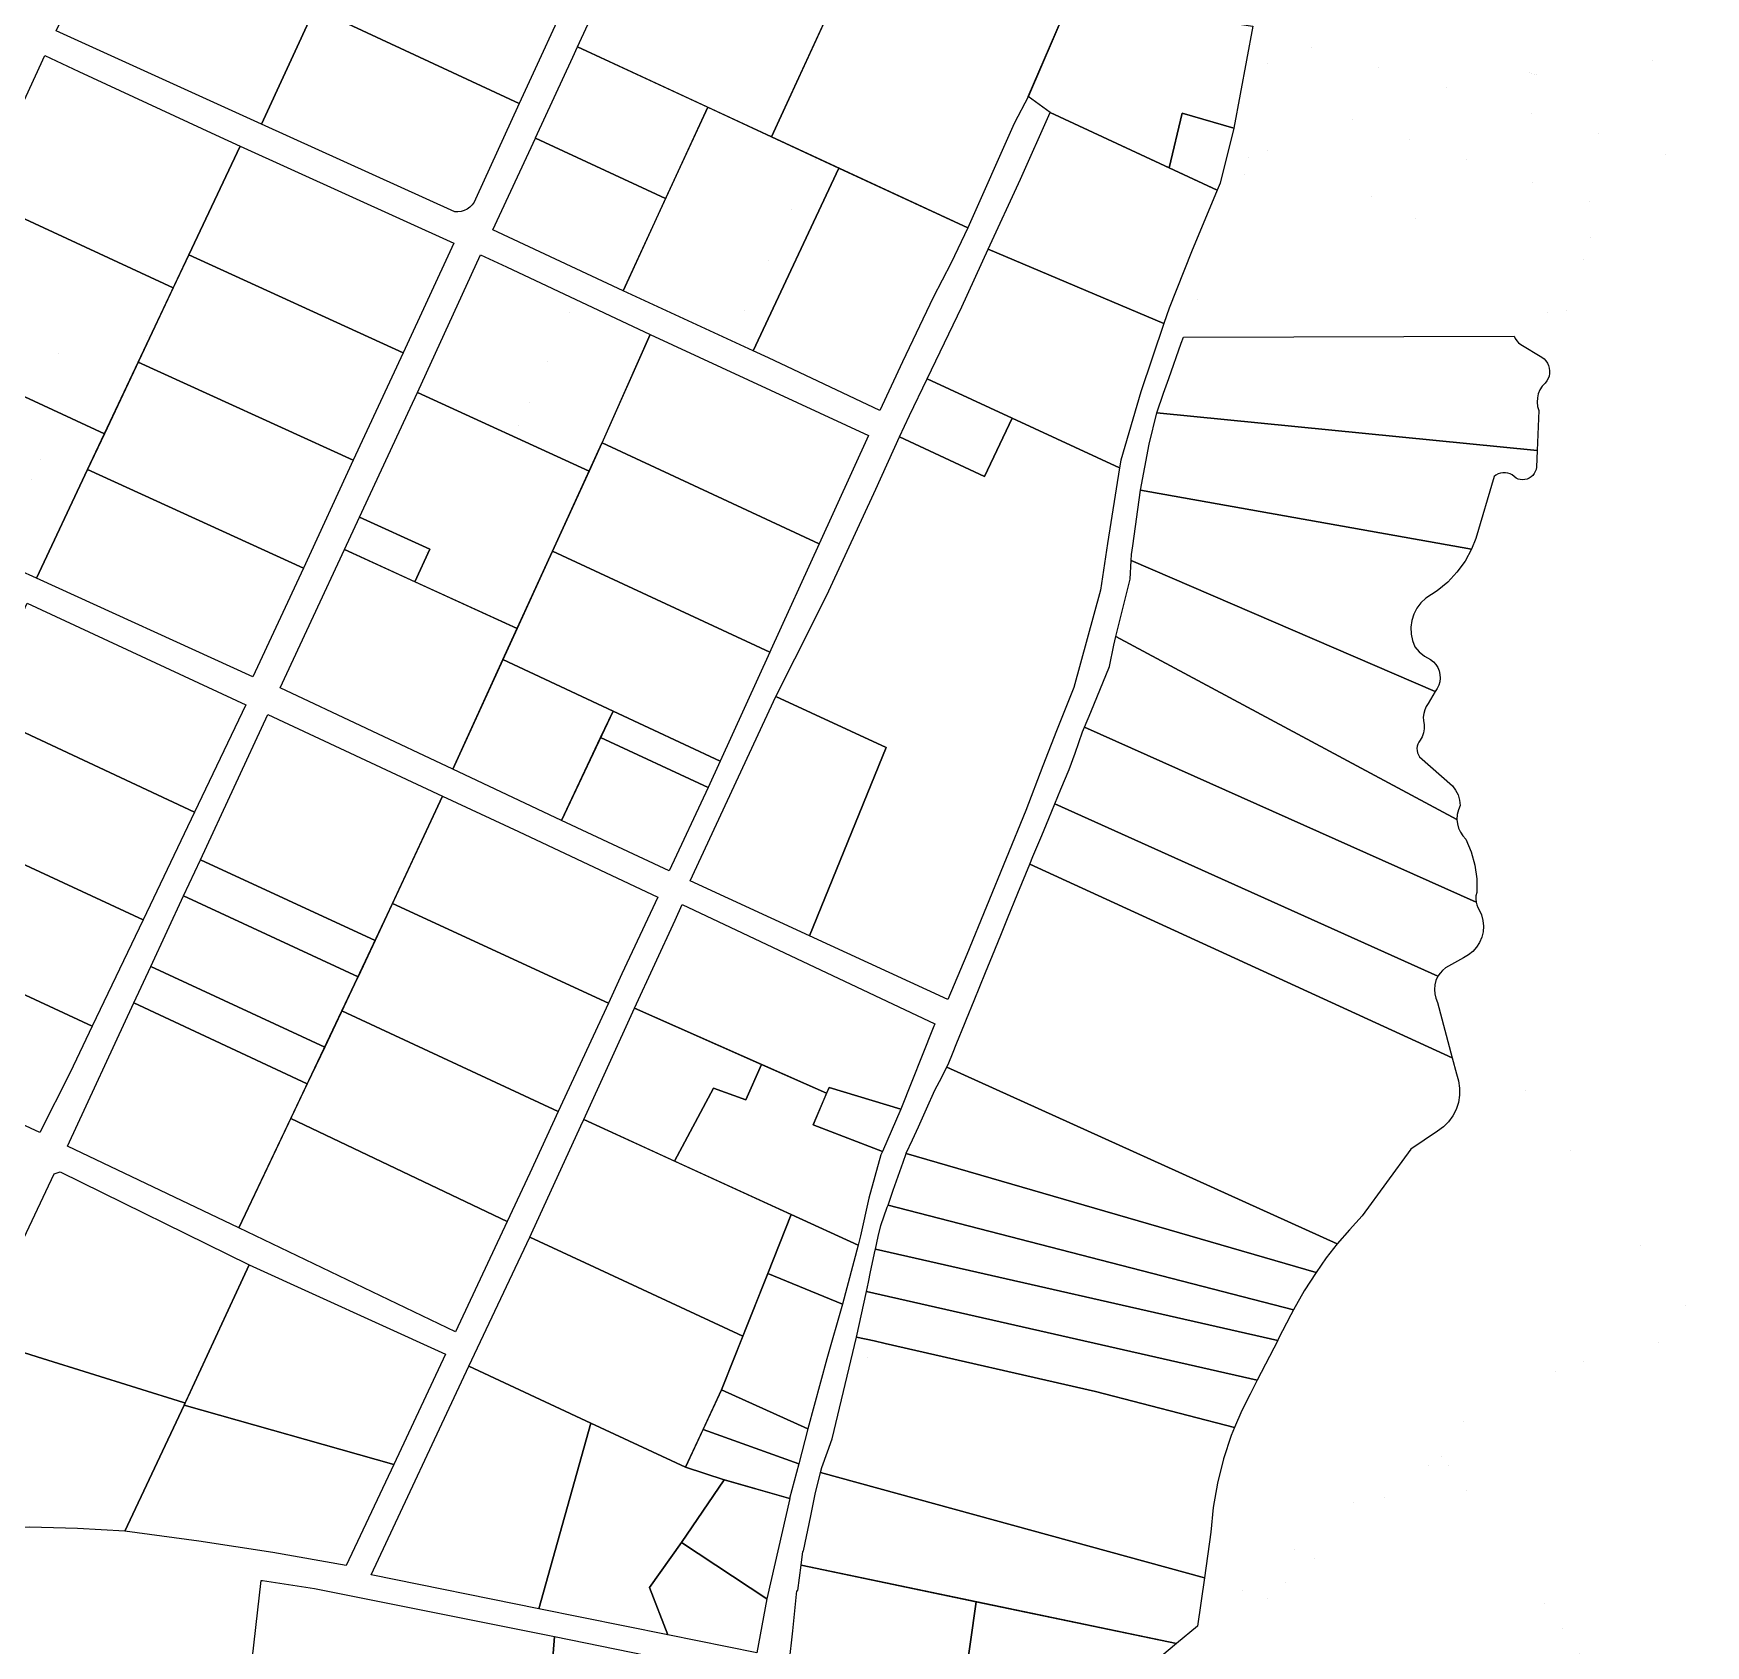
# Model space of a CAD drawing. Header units: millimetres. Extents: x 522658 to 553925, y 7796479 to 7820139.
# Drawn here: x 545426 to 546131, y 7811452 to 7812131 of the extents above; entities that cross this region are included whole.
import ezdxf

# ---------------------------------------------------------------- set-up
doc = ezdxf.new("R2010")
doc.units = ezdxf.units.MM
doc.layers.add('ZONA RESIDENCIAL 2 (ZR_2)', color=2, linetype='Continuous')

msp = doc.modelspace()

# ---------------------------------------------------------------- linework, layer by layer
at = {"layer": 'ZONA RESIDENCIAL 2 (ZR_2)'}
for points in [[(545630.6, 7812101.54), (545544.43, 7812141.62), (545567.93, 7812192.7), (545653.96, 7812152.51), (545630.6, 7812101.54)], [(545544.43, 7812141.62), (545521.99, 7812092.83), (545435.31, 7812132.18), (545458.5, 7812180.63), (545544.43, 7812141.62)], [(545761.21, 7812140.29), (545736.93, 7812087.48), (545655.14, 7812125.38), (545679.5, 7812178.14), (545761.21, 7812140.29)], [(545736.93, 7812087.48), (545762.44, 7812142.97), (545773.59, 7812137.8), (545782.93, 7812158.03), (545861.78, 7812145.35), (545861.29, 7812141.81), (545845.18, 7812104.66), (545839.2, 7812093.18), (545819.62, 7812049.15), (545736.93, 7812087.48)], [(545931.85, 7812091.15), (545910.03, 7812097.53), (545904.6, 7812074.41), (545854.34, 7812097.71), (545845.04, 7812104.43), (545861.29, 7812141.81), (545861.78, 7812145.35), (545888.16, 7812141.66), (545939.76, 7812134.19), (545931.85, 7812091.15)], [(545630.6, 7812101.54), (545612.13, 7812061.25), (545612.16, 7812061.17), (545611.55, 7812059.94), (545610.74, 7812058.82), (545609.77, 7812057.85), (545608.65, 7812057.05), (545607.42, 7812056.44), (545606.11, 7812056.03), (545604.75, 7812055.84), (545603.37, 7812055.88), (545521.99, 7812092.83), (545544.43, 7812141.62), (545630.6, 7812101.54)], [(545692.26, 7812061.47), (545637.39, 7812086.9), (545637.45, 7812087.03), (545653.13, 7812121.03), (545655.14, 7812125.38), (545710.02, 7812099.95), (545692.26, 7812061.47)], [(545484.73, 7812023.84), (545402.79, 7812061.82), (545422.67, 7812104.6), (545430.53, 7812121.7), (545444.89, 7812115.04), (545502.52, 7812088.33), (545512.93, 7812083.6), (545491.28, 7812037.73), (545484.73, 7812023.84)], [(545765.35, 7812074.31), (545729.14, 7811997.35), (545674.35, 7812022.67), (545710.02, 7812099.95), (545736.93, 7812087.48), (545765.35, 7812074.31)], [(545924.83, 7812065.03), (545913.95, 7812039.08), (545904.56, 7812015.33), (545902.35, 7812008.84), (545828.29, 7812040.13), (545841.89, 7812069.59), (545854.34, 7812097.71), (545924.83, 7812065.03)], [(545931.85, 7812091.15), (545926.08, 7812068.02), (545924.83, 7812065.03), (545904.6, 7812074.41), (545910.03, 7812097.53), (545931.85, 7812091.15)], [(545581.63, 7811996.55), (545491.28, 7812037.73), (545512.93, 7812083.6), (545603, 7812042.69), (545581.63, 7811996.55)], [(545692.26, 7812061.47), (545674.35, 7812022.67), (545619.39, 7812048.27), (545637.39, 7812086.9), (545692.26, 7812061.47)], [(545729.14, 7811997.35), (545765.35, 7812074.31), (545819.62, 7812049.15), (545812.59, 7812034.36), (545805.02, 7812019.83), (545792.17, 7811992.63), (545782.51, 7811972.26), (545735.71, 7811994.31), (545729.14, 7811997.35)], [(545455.7, 7811962.32), (545374.52, 7811999.95), (545402.79, 7812061.82), (545484.73, 7812023.84), (545455.7, 7811962.32)], [(545902.35, 7812008.84), (545892.58, 7811980.08), (545884.12, 7811951.3), (545883.59, 7811948), (545802.47, 7811985.5), (545817.07, 7812015.83), (545828.29, 7812040.13), (545902.35, 7812008.84)], [(545560.63, 7811951.2), (545469.96, 7811992.53), (545491.28, 7812037.73), (545581.63, 7811996.55), (545560.63, 7811951.2)], [(545660.02, 7811946.63), (545587.66, 7811979.78), (545614.25, 7812037.84), (545625.13, 7812032.72), (545685.74, 7812004.27), (545665.45, 7811958.47), (545660.02, 7811946.63)], [(545757.04, 7811916.05), (545665.49, 7811958.57), (545685.74, 7812004.27), (545777.85, 7811961.72), (545757.04, 7811916.05)], [(546059.64, 7811955.38), (545899.32, 7811971.14), (545899.35, 7811971.25), (545902.13, 7811979.49), (545904.44, 7811985.7), (545909.57, 7812000.62), (545910.54, 7812003.15), (546050, 7812003.52), (546050.44, 7812002.46), (546051.06, 7812001.49), (546051.83, 7812000.64), (546052.73, 7811999.93), (546061.66, 7811994.64), (546062.56, 7811993.95), (546063.35, 7811993.12), (546063.99, 7811992.18), (546064.48, 7811991.15), (546064.79, 7811990.06), (546064.93, 7811988.93), (546064.89, 7811987.79), (546064.66, 7811986.67), (546064.26, 7811985.61), (546063.7, 7811984.62), (546062.99, 7811983.73), (546061.8, 7811982.39), (546060.84, 7811980.87), (546060.15, 7811979.21), (546059.75, 7811977.46), (546059.65, 7811975.66), (546059.85, 7811973.88), (546060.34, 7811972.15), (546059.64, 7811955.38)], [(545455.7, 7811962.32), (545448.62, 7811947.31), (545427.05, 7811901.59), (545419.61, 7811904.98), (545355.4, 7811934.94), (545346.35, 7811938.91), (545371.55, 7811993.44), (545374.52, 7811999.95), (545455.7, 7811962.32)], [(545560.63, 7811951.2), (545539.62, 7811905.83), (545448.62, 7811947.31), (545469.96, 7811992.53), (545560.63, 7811951.2)], [(545838.37, 7811968.91), (545826.74, 7811944.35), (545790.93, 7811961.11), (545795.06, 7811970.11), (545802.47, 7811985.5), (545838.37, 7811968.91)], [(545586.55, 7811900.05), (545592.81, 7811913.77), (545563.29, 7811927.3), (545584.66, 7811973.23), (545587.66, 7811979.78), (545660.02, 7811946.63), (545644.44, 7811912.64), (545629.67, 7811880.29), (545586.55, 7811900.05)], [(545883.59, 7811948), (545878.49, 7811916.11), (545875.65, 7811896.47), (545864.34, 7811855.46), (545857.1, 7811837.25), (545851.24, 7811822.52), (545844.11, 7811803.63), (545819.19, 7811742.94), (545811.25, 7811724.05), (545752.89, 7811750.87), (545785.3, 7811830.16), (545738.76, 7811851.68), (545754.71, 7811883.44), (545761.14, 7811896.24), (545780.83, 7811939.11), (545790.93, 7811961.11), (545826.74, 7811944.35), (545838.37, 7811968.91), (545883.59, 7811948)], [(546032.03, 7811913.77), (545892.46, 7811938.66), (545896.13, 7811958.04), (545899.32, 7811971.14), (546059.64, 7811955.38), (546059.35, 7811948.34), (546059.19, 7811947.39), (546058.88, 7811946.47), (546058.42, 7811945.62), (546057.83, 7811944.86), (546057.12, 7811944.21), (546056.31, 7811943.68), (546055.43, 7811943.3), (546054.49, 7811943.06), (546053.53, 7811942.99), (546052.57, 7811943.07), (546051.63, 7811943.32), (546050.75, 7811943.71), (546050.02, 7811944.44), (546049.19, 7811945.05), (546048.26, 7811945.52), (546047.28, 7811945.84), (546046.26, 7811945.99), (546045.23, 7811945.98), (546044.21, 7811945.81), (546043.23, 7811945.48), (546042.31, 7811944.99), (546041.49, 7811944.37), (546033.88, 7811918.24), (546032.03, 7811913.77)], [(545757.04, 7811916.05), (545736.69, 7811871.39), (545736.22, 7811870.36), (545644.57, 7811912.93), (545665.45, 7811958.47), (545665.49, 7811958.57), (545757.04, 7811916.05)], [(545539.62, 7811905.83), (545518.28, 7811860.01), (545427.05, 7811901.59), (545448.62, 7811947.31), (545539.62, 7811905.83)], [(546032.03, 7811913.77), (546029.25, 7811908.75), (546025.87, 7811904.1), (546021.95, 7811899.91), (546017.55, 7811896.22), (546012.72, 7811893.11), (546010.68, 7811891.15), (546008.99, 7811888.88), (546007.7, 7811886.36), (546006.85, 7811883.66), (546006.46, 7811880.85), (546006.54, 7811878.02), (546007.09, 7811875.25), (546008.09, 7811872.6), (546009.98, 7811870.47), (546012.21, 7811868.69), (546014.7, 7811867.31), (546015.9, 7811866.34), (546016.92, 7811865.19), (546017.74, 7811863.89), (546018.33, 7811862.47), (546018.68, 7811860.97), (546018.77, 7811859.43), (546018.61, 7811857.9), (546018.2, 7811856.41), (546017.55, 7811855.02), (546016.68, 7811853.75), (545888.54, 7811909.01), (545888.67, 7811911.56), (545889.16, 7811915.23), (545892.46, 7811938.66), (546032.03, 7811913.77)], [(545586.55, 7811900.05), (545556.92, 7811913.62), (545563.29, 7811927.3), (545592.81, 7811913.77), (545586.55, 7811900.05)], [(545629.67, 7811880.29), (545602.62, 7811821.04), (545529.8, 7811855.34), (545543.83, 7811885.48), (545556.92, 7811913.62), (545629.67, 7811880.29)], [(545670.14, 7811845.56), (545623.72, 7811867.25), (545644.44, 7811912.64), (545644.57, 7811912.93), (545736.22, 7811870.36), (545715.33, 7811824.45), (545670.14, 7811845.56)], [(546016.68, 7811853.75), (546013.71, 7811848.79), (546012.87, 7811847.49), (546012.25, 7811846.08), (546011.84, 7811844.59), (546011.66, 7811843.05), (546011.72, 7811841.51), (546012.01, 7811839.81), (546012.02, 7811838.09), (546011.75, 7811836.39), (546011.21, 7811834.76), (546010.4, 7811833.24), (546009.84, 7811832.49), (546009.41, 7811831.65), (546009.13, 7811830.76), (546009, 7811829.83), (546009.04, 7811828.89), (546009.23, 7811827.97), (546009.58, 7811827.1), (546010.07, 7811826.3), (546023.96, 7811814.06), (546025.31, 7811812.23), (546026.32, 7811810.21), (546026.98, 7811808.04), (546027.27, 7811805.79), (546026.45, 7811803.93), (546025.97, 7811801.95), (546025.84, 7811799.92), (545882.07, 7811876.95), (545888.14, 7811901.11), (545888.54, 7811909.01), (546016.68, 7811853.75)], [(545493.73, 7811803.02), (545402.13, 7811845.76), (545423.11, 7811890.96), (545515.34, 7811848.18), (545493.73, 7811803.02)], [(546025.84, 7811799.92), (546026.03, 7811798.05), (546026.51, 7811796.24), (546027.28, 7811794.52), (546028.31, 7811792.95), (546029.58, 7811791.57), (546031.88, 7811786.24), (546033.44, 7811780.64), (546034.22, 7811774.89), (546034.21, 7811769.08), (546033.88, 7811767.74), (546033.78, 7811766.36), (546033.91, 7811764.99), (545868.87, 7811838.79), (545871.55, 7811845.11), (545879.33, 7811864.33), (545881.25, 7811873.35), (545882.07, 7811876.95), (546025.84, 7811799.92)], [(545670.14, 7811845.56), (545648.34, 7811799.5), (545602.62, 7811821.04), (545623.72, 7811867.25), (545670.14, 7811845.56)], [(545752.89, 7811750.87), (545702.65, 7811773.97), (545738.76, 7811851.68), (545785.3, 7811830.16), (545752.89, 7811750.87)], [(545493.73, 7811803.02), (545472, 7811757.6), (545380.87, 7811799.85), (545402.13, 7811845.76), (545493.73, 7811803.02)], [(545569.79, 7811748.83), (545496.14, 7811782.91), (545524.56, 7811844.05), (545598.25, 7811809.69), (545569.79, 7811748.83)], [(545710.26, 7811813.31), (545664.84, 7811834.36), (545670.14, 7811845.56), (545715.33, 7811824.45), (545710.26, 7811813.31)], [(545710.26, 7811813.31), (545693.76, 7811778.29), (545648.34, 7811799.5), (545664.84, 7811834.36), (545710.26, 7811813.31)], [(546033.91, 7811764.99), (546034.19, 7811763.87), (546034.63, 7811762.81), (546035.21, 7811761.81), (546036.2, 7811759.64), (546036.83, 7811757.34), (546037.06, 7811754.96), (546036.9, 7811752.58), (546036.34, 7811750.26), (546035.41, 7811748.06), (546034.14, 7811746.05), (546032.54, 7811744.28), (546030.68, 7811742.79), (546028.59, 7811741.63), (546020.98, 7811737.33), (546019.77, 7811736.31), (546018.71, 7811735.13), (546017.82, 7811733.81), (545856.35, 7811806.51), (545858.86, 7811812.59), (545862.37, 7811820.98), (545864.86, 7811827.79), (545868.01, 7811836.76), (545868.87, 7811838.79), (546033.91, 7811764.99)], [(545668.14, 7811722.5), (545577.08, 7811764.41), (545598.25, 7811809.69), (545630.26, 7811794.77), (545689.06, 7811767.19), (545673.85, 7811734.84), (545668.14, 7811722.5)], [(546023.82, 7811699.48), (545845.78, 7811781.05), (545847.11, 7811784.26), (545850.82, 7811793.13), (545853.76, 7811800.25), (545856.35, 7811806.51), (546017.82, 7811733.81), (546017.01, 7811732.07), (546016.51, 7811730.22), (546016.32, 7811728.31), (546016.46, 7811726.4), (546016.91, 7811724.54), (546017.68, 7811722.78), (546023.82, 7811699.48)], [(545472, 7811757.6), (545450.57, 7811712.8), (545360.01, 7811754.79), (545380.87, 7811799.85), (545472, 7811757.6)], [(545562.67, 7811733.61), (545489.06, 7811767.68), (545496.14, 7811782.91), (545569.79, 7811748.83), (545562.67, 7811733.61)], [(546023.82, 7811699.48), (546025.61, 7811692.68), (546026.53, 7811689.76), (546026.99, 7811686.73), (546026.97, 7811683.66), (546026.47, 7811680.64), (546025.52, 7811677.73), (546024.12, 7811675), (546022.32, 7811672.52), (546020.15, 7811670.35), (546017.68, 7811668.54), (546006.43, 7811660.93), (545985.93, 7811632.82), (545980.51, 7811627.05), (545975.37, 7811621.04), (545810.81, 7811695.49), (545811.73, 7811697.29), (545813.2, 7811701.1), (545815.1, 7811705.74), (545818.29, 7811713.66), (545819.11, 7811715.7), (545822.34, 7811723.64), (545827.15, 7811735.4), (545830.05, 7811742.53), (545833.58, 7811751.19), (545836.45, 7811758.14), (545840.71, 7811768.76), (545845.78, 7811781.05), (546023.82, 7811699.48)], [(545562.67, 7811733.61), (545561.18, 7811730.42), (545548.57, 7811703.88), (545475.21, 7811737.88), (545489.06, 7811767.68), (545562.67, 7811733.61)], [(545668.14, 7811722.5), (545647.03, 7811676.87), (545555.85, 7811719.21), (545561.18, 7811730.42), (545577.08, 7811764.41), (545668.14, 7811722.5)], [(545760.13, 7811684.53), (545679.22, 7811720.33), (545696.26, 7811757.51), (545699.24, 7811764.1), (545805.77, 7811713.75), (545805.11, 7811712.12), (545791.42, 7811677.88), (545761.19, 7811686.99), (545760.13, 7811684.53)], [(545450.57, 7811712.8), (545441.24, 7811693.31), (545428.49, 7811667.95), (545402.28, 7811680.01), (545349.83, 7811704.15), (545338.71, 7811709.44), (545360.01, 7811754.79), (545450.57, 7811712.8)], [(545548.57, 7811703.88), (545541.24, 7811688.45), (545468.1, 7811722.59), (545475.21, 7811737.88), (545548.57, 7811703.88)], [(545541.24, 7811688.45), (545512.41, 7811627.8), (545440.08, 7811662.3), (545468.1, 7811722.59), (545541.24, 7811688.45)], [(545625.49, 7811630.5), (545534.3, 7811673.87), (545555.85, 7811719.21), (545647.03, 7811676.87), (545635.02, 7811650.9), (545625.49, 7811630.5)], [(545732.66, 7811696.69), (545726.1, 7811681.72), (545712.42, 7811686.73), (545696.05, 7811655.94), (545657.74, 7811673.48), (545679.22, 7811720.33), (545732.66, 7811696.69)], [(545696.05, 7811655.94), (545712.42, 7811686.73), (545726.1, 7811681.72), (545732.66, 7811696.69), (545760.13, 7811684.53), (545754.42, 7811671.27), (545783.63, 7811660.05), (545782.98, 7811658.55), (545777.89, 7811640.26), (545774.44, 7811624.5), (545773.4, 7811620.53), (545745.23, 7811633.43), (545696.05, 7811655.94)], [(545966.44, 7811609.05), (545793.66, 7811659.1), (545793.72, 7811659.25), (545796.37, 7811664.85), (545798.82, 7811670.4), (545802.26, 7811678.01), (545805.79, 7811685.83), (545807.73, 7811689.52), (545810.81, 7811695.49), (545975.37, 7811621.04), (545970.77, 7811615.14), (545966.44, 7811609.05)], [(545791.42, 7811677.88), (545783.63, 7811660.05), (545754.42, 7811671.27), (545761.19, 7811686.99), (545791.42, 7811677.88)], [(545625.49, 7811630.5), (545603.75, 7811584), (545512.41, 7811627.8), (545534.3, 7811673.87), (545625.49, 7811630.5)], [(545735.35, 7811608.63), (545724.84, 7811582.24), (545662.36, 7811611.19), (545635.01, 7811623.86), (545635.78, 7811625.48), (545656.49, 7811670.74), (545657.74, 7811673.48), (545745.23, 7811633.43), (545735.35, 7811608.63)], [(545956.96, 7811593.32), (545786.03, 7811637.4), (545788.19, 7811643.65), (545790.28, 7811649.66), (545792.38, 7811655.47), (545793.66, 7811659.1), (545966.44, 7811609.05), (545961.49, 7811601.31), (545956.96, 7811593.32)], [(545489.79, 7811554.09), (545489.1, 7811554.3), (545429.58, 7811572.81), (545401.83, 7811581.45), (545434.49, 7811650.51), (545437, 7811651.47), (545516.41, 7811612.33), (545516.72, 7811612.19), (545491.88, 7811558.59), (545489.79, 7811554.09)], [(545956.96, 7811593.32), (545955.83, 7811591.15), (545950.53, 7811580.86), (545950.3, 7811580.41), (545780.73, 7811618.9), (545781.82, 7811624.12), (545782.98, 7811628.75), (545785.71, 7811636.47), (545786.03, 7811637.4), (545956.96, 7811593.32)], [(545773.4, 7811620.53), (545766.86, 7811595.61), (545735.35, 7811608.63), (545745.23, 7811633.43), (545773.4, 7811620.53)], [(545724.84, 7811582.24), (545715.79, 7811559.54), (545700.64, 7811527), (545660.76, 7811545.57), (545609.25, 7811569.55), (545635.01, 7811623.86), (545662.36, 7811611.19), (545724.84, 7811582.24)], [(545950.3, 7811580.41), (545941.65, 7811563.61), (545776.96, 7811600.99), (545777.79, 7811604.88), (545778.63, 7811609.35), (545780.63, 7811618.43), (545780.73, 7811618.9), (545950.3, 7811580.41)], [(545489.34, 7811553.12), (545516.72, 7811612.19), (545599.55, 7811574.58), (545577.68, 7811528.1), (545489.34, 7811553.12)], [(545766.86, 7811595.61), (545760.23, 7811572.59), (545752.29, 7811543.16), (545715.79, 7811559.54), (545735.35, 7811608.63), (545766.86, 7811595.61)], [(545941.65, 7811563.61), (545938.63, 7811557.75), (545935.15, 7811550.83), (545932.05, 7811543.73), (545873.48, 7811558.89), (545784.79, 7811579.02), (545780.2, 7811580.23), (545772.78, 7811581.74), (545776.96, 7811600.99), (545941.65, 7811563.61)], [(545489.34, 7811553.12), (545464.38, 7811500.08), (545444.29, 7811501.19), (545424.17, 7811501.69), (545404.04, 7811501.59), (545383.93, 7811500.88), (545363.85, 7811499.57), (545385.11, 7811546.11), (545401.83, 7811581.45), (545429.58, 7811572.81), (545489.1, 7811554.3), (545489.79, 7811554.09), (545489.34, 7811553.12)], [(545760.49, 7811533.5), (545762.42, 7811538.87), (545772.78, 7811581.74), (545780.2, 7811580.23), (545784.79, 7811579.02), (545873.48, 7811558.89), (545932.05, 7811543.73), (545930.74, 7811540.36), (545927.44, 7811530.43), (545924.89, 7811520.27), (545923.11, 7811509.96), (545922.1, 7811499.54), (545919.39, 7811480.42), (545757.62, 7811524.74), (545758.13, 7811526.78), (545760.49, 7811533.5)], [(545638.76, 7811467.33), (545568.13, 7811481.6), (545609.25, 7811569.55), (545660.76, 7811545.57), (545638.76, 7811467.33)], [(545748.43, 7811528.44), (545708.04, 7811542.89), (545715.79, 7811559.54), (545752.29, 7811543.16), (545748.43, 7811528.44)], [(545464.38, 7811500.08), (545489.34, 7811553.12), (545577.68, 7811528.1), (545557.68, 7811485.6), (545526.67, 7811491), (545495.57, 7811495.83), (545464.38, 7811500.08)], [(545700.64, 7811527), (545716.93, 7811521.66), (545698.99, 7811495.18), (545685.43, 7811476.27), (545693.19, 7811456.33), (545638.76, 7811467.33), (545660.76, 7811545.57), (545700.64, 7811527)], [(545748.43, 7811528.44), (545744.52, 7811513.75), (545717.04, 7811521.63), (545716.93, 7811521.66), (545700.64, 7811527), (545708.04, 7811542.89), (545748.43, 7811528.44)], [(545907.65, 7811452.62), (545749.39, 7811485.7), (545750.13, 7811491.51), (545750.42, 7811491.75), (545753.5, 7811506.53), (545755.51, 7811516.3), (545757.6, 7811524.64), (545757.62, 7811524.74), (545919.39, 7811480.42), (545916.5, 7811460.06), (545907.65, 7811452.62)], [(545744.59, 7811513.73), (545734.99, 7811471.45), (545698.99, 7811495.18), (545716.93, 7811521.67), (545744.59, 7811513.73)], [(545734.99, 7811471.45), (545730.67, 7811448.75), (545693.19, 7811456.33), (545685.43, 7811476.27), (545698.99, 7811495.18), (545734.99, 7811471.45)], [(545823.2, 7811470.27), (545812.84, 7811396.97), (545803.9, 7811396.79), (545773.5, 7811390.12), (545750.06, 7811383.91), (545746.34, 7811403.34), (545744.21, 7811416.56), (545743.87, 7811420.67), (545743.57, 7811420.76), (545743.26, 7811422.81), (545743.19, 7811424.93), (545743.23, 7811434.34), (545744.42, 7811444.22), (545745.9, 7811458), (545747.64, 7811474.95), (545748.03, 7811475.01), (545749.39, 7811485.7), (545823.2, 7811470.27)], [(545634.2, 7811347.53), (545617.8, 7811332.82), (545590.63, 7811336.65), (545593.05, 7811343.79), (545608.04, 7811388.05), (545608.32, 7811388.89), (545537.55, 7811408.24), (545515.85, 7811411.2), (545515.31, 7811411.27), (545514.15, 7811411.43), (545515.09, 7811419.79), (545521.8, 7811479.29), (545522.34, 7811479.2), (545544.2, 7811475.87), (545638.39, 7811457.03), (545645.4, 7811455.6), (545639.34, 7811378.66), (545635.94, 7811349.09), (545634.2, 7811347.53)], [(545812.84, 7811396.97), (545823.2, 7811470.27), (545907.65, 7811452.62), (545896.14, 7811442.95), (545884.69, 7811430.84), (545880.79, 7811427.04), (545864.35, 7811414.97), (545860.42, 7811416.75), (545846.86, 7811406.1), (545839.68, 7811402.83), (545830.35, 7811399.49), (545819.97, 7811397.11), (545812.84, 7811396.97)], [(545607.9, 7811321.7), (545617.8, 7811332.82), (545634.2, 7811347.53), (545635.94, 7811349.09), (545639.34, 7811378.66), (545645.4, 7811455.6), (545729.3, 7811438.46), (545729.9, 7811437.82), (545730.38, 7811437.08), (545730.73, 7811436.27), (545730.93, 7811435.42), (545730.99, 7811434.54), (545740.36, 7811357.23), (545744.86, 7811341.55), (545762.71, 7811272.59), (545758.08, 7811273.13), (545751, 7811274.19), (545744, 7811275.7), (545737.11, 7811277.65), (545716.34, 7811284.73), (545607.9, 7811321.7)]]:
    msp.add_lwpolyline(points, close=True, dxfattribs=at)
for points, const_width in [([(545630.6, 7812101.54), (545544.43, 7812141.62), (545567.93, 7812192.7), (545653.96, 7812152.51)], 0.0006), ([(545544.43, 7812141.62), (545521.99, 7812092.83), (545435.31, 7812132.18), (545458.5, 7812180.63)], 0.0006), ([(545761.21, 7812140.29), (545736.93, 7812087.48), (545655.14, 7812125.38), (545679.5, 7812178.14)], 0.0006), ([(545861.29, 7812141.81), (545845.18, 7812104.66), (545839.2, 7812093.18), (545819.62, 7812049.15), (545736.93, 7812087.48), (545762.44, 7812142.97), (545773.59, 7812137.8), (545782.93, 7812158.03), (545861.78, 7812145.35), (545862.77, 7812145.21)], 0.0006), ([(545861.29, 7812141.81), (545862.77, 7812145.21), (545888.16, 7812141.66), (545939.76, 7812134.19), (545931.85, 7812091.15), (545910.03, 7812097.53), (545904.6, 7812074.41), (545854.34, 7812097.71), (545845.04, 7812104.43)], 0.0006), ([(546119.5, 7812096.46), (546119.69, 7812094.31), (546119.36, 7812091.88), (546118.62, 7812088.7), (546117.63, 7812085.58), (546115.89, 7812081.9), (546114.24, 7812080.09), (545948.38, 7812130.15), (545949.38, 7812135.02), (545950.18, 7812139.98), (545951, 7812144.55)], 0.0006), ([(545630.6, 7812101.54), (545612.13, 7812061.25), (545612.16, 7812061.17), (545611.55, 7812059.94), (545610.74, 7812058.82), (545609.77, 7812057.85), (545608.65, 7812057.05), (545607.42, 7812056.44), (545606.11, 7812056.03), (545604.75, 7812055.84), (545603.37, 7812055.88), (545521.99, 7812092.83), (545544.43, 7812141.62)], 0.0006), ([(546114.24, 7812080.09), (546113.12, 7812078.88), (546109.16, 7812074.73), (546106.42, 7812071.73), (546103.65, 7812068.74), (546101.39, 7812066.39), (546099.1, 7812064.06), (546098.91, 7812064.08), (546098.08, 7812062.49), (546097.01, 7812061.05), (546095.73, 7812059.79), (546091.43, 7812056.81), (545943.77, 7812107.73), (545948.38, 7812130.15)], 0.0006), ([(545692.26, 7812061.47), (545637.39, 7812086.9), (545637.45, 7812087.03), (545653.13, 7812121.03), (545655.14, 7812125.38), (545710.02, 7812099.95)], 0.0006), ([(545484.73, 7812023.84), (545402.79, 7812061.82), (545422.67, 7812104.6), (545430.53, 7812121.7), (545444.89, 7812115.04), (545502.52, 7812088.33), (545512.93, 7812083.6), (545491.28, 7812037.73)], 0.0006), ([(546091.43, 7812056.81), (546088.29, 7812053.94), (546085.53, 7812050.7), (546083.84, 7812048.25), (545942.26, 7812100.39), (545943.77, 7812107.73)], 0.0006), ([(545755.82, 7812078.72), (545719.61, 7812001.75), (545674.35, 7812022.67), (545710.02, 7812099.95), (545736.93, 7812087.48)], 0.0006), ([(545924.83, 7812065.03), (545913.95, 7812039.08), (545904.56, 7812015.33), (545902.35, 7812008.84), (545828.29, 7812040.13), (545841.89, 7812069.59), (545854.34, 7812097.71)], 0.0006), ([(545931.85, 7812091.15), (545926.08, 7812068.02), (545924.83, 7812065.03), (545904.6, 7812074.41), (545910.03, 7812097.53)], 0.0006), ([(546083.84, 7812048.25), (546082.03, 7812044.99), (546080.58, 7812041.56), (546079.5, 7812037.99), (546072.78, 7812037.99), (546070.93, 7812037.99), (546066.16, 7812037.99), (546062.2, 7812037.99), (546057.96, 7812038), (546046.53, 7812038.32), (546042.92, 7812039.16), (546039.07, 7812040.05), (546033.61, 7812041.86), (546024.79, 7812045.41), (546019.35, 7812048.02), (546014.76, 7812050.23), (546011.78, 7812051.66), (546006.22, 7812054.33), (546003.13, 7812055.82), (545999.4, 7812057.61), (545993.2, 7812060.59), (545987.89, 7812063.15), (545980.83, 7812066.77), (545975.43, 7812069.7), (545971.82, 7812071.66), (545969.69, 7812072.05), (545955.62, 7812076.16), (545939.25, 7812085.78), (545942.26, 7812100.39)], 0.0006), ([(545581.63, 7811996.55), (545491.28, 7812037.73), (545512.93, 7812083.6), (545603, 7812042.69)], 0.0006), ([(545692.26, 7812061.47), (545674.35, 7812022.67), (545619.39, 7812048.27), (545637.39, 7812086.9)], 0.0006), ([(545971.82, 7812071.66), (545975.43, 7812069.7), (545980.83, 7812066.77), (545987.89, 7812063.15), (545993.2, 7812060.59), (545999.4, 7812057.61), (546003.13, 7812055.82), (546006.22, 7812054.33), (546011.78, 7812051.66), (546014.76, 7812050.23), (546019.35, 7812048.02), (546024.79, 7812045.41), (546033.61, 7812041.86), (546039.07, 7812040.05), (546042.92, 7812039.16), (546046.53, 7812038.32), (546057.96, 7812038), (546062.2, 7812037.99), (546066.16, 7812037.99), (546070.93, 7812037.99), (546072.78, 7812037.99), (546079.5, 7812037.99), (546078.84, 7812034.53), (546078.53, 7812031.02), (546079.45, 7812029.51), (546080.1, 7812027.87), (546080.48, 7812026.14), (546080.57, 7812024.38), (546080.36, 7812022.62), (546079.87, 7812020.92), (546079.1, 7812019.33), (546078.08, 7812017.89), (546076.84, 7812016.63), (546075.41, 7812015.6), (546073.82, 7812014.82), (546072.13, 7812014.31), (546070.38, 7812014.08), (546068.61, 7812014.15), (546055.05, 7812012.17), (546053.97, 7812011.85), (546052.96, 7812011.35), (546052.04, 7812010.69), (546051.25, 7812009.89), (546050.6, 7812008.97), (546050.11, 7812007.95), (546049.81, 7812006.87), (546049.68, 7812005.75), (546049.75, 7812004.62), (546050, 7812003.52), (545910.54, 7812003.15), (545914.16, 7812012.58), (545920.35, 7812029.2), (545932.02, 7812056.84), (545936.73, 7812073.52), (545939.25, 7812085.78), (545955.62, 7812076.16), (545969.69, 7812072.05)], 0.0006), ([(545719.61, 7812001.75), (545755.82, 7812078.72), (545765.35, 7812074.31), (545729.14, 7811997.35)], 0.0006), ([(545729.14, 7811997.35), (545765.35, 7812074.31), (545819.62, 7812049.15), (545812.59, 7812034.36), (545805.02, 7812019.83), (545792.17, 7811992.63), (545782.51, 7811972.26), (545735.71, 7811994.31)], 0.0006), ([(545475.04, 7812003.31), (545393.36, 7812041.17), (545402.79, 7812061.82), (545484.73, 7812023.84)], 0.0006), ([(545475.04, 7812003.31), (545465.37, 7811982.82), (545383.94, 7812020.56), (545393.36, 7812041.17)], 0.0006), ([(545902.35, 7812008.84), (545892.58, 7811980.08), (545884.12, 7811951.3), (545883.59, 7811948), (545802.47, 7811985.5), (545817.07, 7812015.83), (545828.29, 7812040.13)], 0.0006), ([(545560.63, 7811951.2), (545469.96, 7811992.53), (545491.28, 7812037.73), (545581.63, 7811996.55)], 0.0006), ([(545641.12, 7811989.94), (545600.78, 7812008.42), (545614.25, 7812037.84), (545625.13, 7812032.72), (545654.06, 7812019.14)], 0.0006), ([(545465.37, 7811982.82), (545455.7, 7811962.32), (545374.52, 7811999.95), (545383.94, 7812020.56)], 0.0006), ([(545628.36, 7811961.13), (545654.06, 7812019.14), (545685.74, 7812004.27), (545665.45, 7811958.47), (545660.02, 7811946.63)], 0.0006), ([(545641.12, 7811989.94), (545628.36, 7811961.13), (545587.66, 7811979.78), (545600.78, 7812008.42)], 0.0006), ([(545757.04, 7811916.05), (545665.49, 7811958.57), (545685.74, 7812004.27), (545777.85, 7811961.72)], 0.0006), ([(546059.64, 7811955.38), (545899.32, 7811971.14), (545899.35, 7811971.25), (545902.13, 7811979.49), (545904.44, 7811985.7), (545909.57, 7812000.62), (545910.54, 7812003.15), (546050, 7812003.52), (546050.44, 7812002.46), (546051.06, 7812001.49), (546051.83, 7812000.64), (546052.73, 7811999.93), (546061.66, 7811994.64), (546062.56, 7811993.95), (546063.35, 7811993.12), (546063.99, 7811992.18), (546064.48, 7811991.15), (546064.79, 7811990.06), (546064.93, 7811988.93), (546064.89, 7811987.79), (546064.66, 7811986.67), (546064.26, 7811985.61), (546063.7, 7811984.62), (546062.99, 7811983.73), (546061.8, 7811982.39), (546060.84, 7811980.87), (546060.15, 7811979.21), (546059.75, 7811977.46), (546059.65, 7811975.66), (546059.85, 7811973.88), (546060.34, 7811972.15)], 0.0006), ([(545560.63, 7811951.2), (545539.62, 7811905.83), (545448.62, 7811947.31), (545469.96, 7811992.53)], 0.0006), ([(545838.37, 7811968.91), (545826.74, 7811944.35), (545790.93, 7811961.11), (545795.06, 7811970.11), (545802.47, 7811985.5)], 0.0006), ([(545437.57, 7811970.73), (545409.7, 7811910.04), (545409.79, 7811909.56), (545391.51, 7811918.09), (545391.52, 7811918.38), (545419.42, 7811979.14)], 0.0006), ([(545651.12, 7811927.21), (545578.69, 7811960.39), (545584.64, 7811973.24), (545587.66, 7811979.78), (545660.02, 7811946.63)], 0.0006), ([(545409.79, 7811909.56), (545409.7, 7811910.04), (545437.57, 7811970.73), (545455.7, 7811962.32), (545448.62, 7811947.31), (545427.05, 7811901.59), (545419.61, 7811904.98)], 0.0006), ([(545883.59, 7811948), (545878.49, 7811916.11), (545875.65, 7811896.47), (545864.34, 7811855.46), (545857.1, 7811837.25), (545851.24, 7811822.52), (545844.11, 7811803.63), (545819.19, 7811742.94), (545811.25, 7811724.05), (545752.89, 7811750.87), (545785.3, 7811830.16), (545738.76, 7811851.68), (545754.71, 7811883.44), (545761.14, 7811896.24), (545780.83, 7811939.11), (545790.93, 7811961.11), (545826.74, 7811944.35), (545838.37, 7811968.91)], 0.0006), ([(546032.03, 7811913.77), (545892.46, 7811938.66), (545896.13, 7811958.04), (545899.32, 7811971.14), (546059.64, 7811955.38), (546059.35, 7811948.34), (546059.19, 7811947.39), (546058.88, 7811946.47), (546058.42, 7811945.62), (546057.83, 7811944.86), (546057.12, 7811944.21), (546056.31, 7811943.68), (546055.43, 7811943.3), (546054.49, 7811943.06), (546053.53, 7811942.99), (546052.57, 7811943.07), (546051.63, 7811943.32), (546050.75, 7811943.71), (546050.02, 7811944.44), (546049.19, 7811945.05), (546048.26, 7811945.52), (546047.28, 7811945.84), (546046.26, 7811945.99), (546045.23, 7811945.98), (546044.21, 7811945.81), (546043.23, 7811945.48), (546042.31, 7811944.99), (546041.49, 7811944.37), (546033.88, 7811918.24)], 0.0006), ([(545651.12, 7811927.21), (545644.44, 7811912.64), (545629.67, 7811880.29), (545586.55, 7811900.05), (545586, 7811900.3), (545599.2, 7811928.65), (545570.12, 7811941.97), (545578.69, 7811960.39)], 0.0006), ([(545757.04, 7811916.05), (545736.69, 7811871.39), (545736.22, 7811870.36), (545644.57, 7811912.93), (545665.45, 7811958.47), (545665.49, 7811958.57)], 0.0006), ([(545539.62, 7811905.83), (545518.28, 7811860.01), (545427.05, 7811901.59), (545448.62, 7811947.31)], 0.0006), ([(545586, 7811900.3), (545556.92, 7811913.62), (545563.29, 7811927.3), (545570.12, 7811941.97), (545599.2, 7811928.65)], 0.0006), ([(546032.03, 7811913.77), (546029.25, 7811908.75), (546025.87, 7811904.1), (546021.95, 7811899.91), (546017.55, 7811896.22), (546012.72, 7811893.11), (546010.68, 7811891.15), (546008.99, 7811888.88), (546007.7, 7811886.36), (546006.85, 7811883.66), (546006.46, 7811880.85), (546006.54, 7811878.02), (546007.09, 7811875.25), (546008.09, 7811872.6), (546009.98, 7811870.47), (546012.21, 7811868.69), (546014.7, 7811867.31), (546015.9, 7811866.34), (546016.92, 7811865.19), (546017.74, 7811863.89), (546018.33, 7811862.47), (546018.68, 7811860.97), (546018.77, 7811859.43), (546018.61, 7811857.9), (546018.2, 7811856.41), (546017.55, 7811855.02), (546016.68, 7811853.75), (545888.54, 7811909.01), (545888.67, 7811911.56), (545889.16, 7811915.23), (545892.46, 7811938.66)], 0.0006), ([(545586.55, 7811900.05), (545556.92, 7811913.62), (545563.29, 7811927.3), (545592.81, 7811913.77)], 0.00026), ([(545629.67, 7811880.29), (545602.62, 7811821.04), (545529.8, 7811855.34), (545543.83, 7811885.48), (545556.92, 7811913.62)], 0.0006), ([(545725.87, 7811847.6), (545634.19, 7811890.19), (545644.44, 7811912.64), (545644.57, 7811912.93), (545736.22, 7811870.36)], 0.0006), ([(546016.68, 7811853.75), (546013.71, 7811848.79), (546012.87, 7811847.49), (546012.25, 7811846.08), (546011.84, 7811844.59), (546011.66, 7811843.05), (546011.72, 7811841.51), (546012.01, 7811839.81), (546012.02, 7811838.09), (546011.75, 7811836.39), (546011.21, 7811834.76), (546010.4, 7811833.24), (546009.84, 7811832.49), (546009.41, 7811831.65), (546009.13, 7811830.76), (546009, 7811829.83), (546009.04, 7811828.89), (546009.23, 7811827.97), (546009.58, 7811827.1), (546010.07, 7811826.3), (546023.96, 7811814.06), (546025.31, 7811812.23), (546026.32, 7811810.21), (546026.98, 7811808.04), (546027.27, 7811805.79), (546026.45, 7811803.93), (546025.97, 7811801.95), (546025.84, 7811799.92), (545882.07, 7811876.95), (545888.14, 7811901.11), (545888.54, 7811909.01)], 0.0006), ([(545493.73, 7811803.02), (545402.13, 7811845.76), (545423.11, 7811890.96), (545515.34, 7811848.18)], 0.0006), ([(545725.87, 7811847.6), (545715.33, 7811824.45), (545670.14, 7811845.56), (545623.72, 7811867.25), (545634.19, 7811890.19)], 0.0006), ([(546025.84, 7811799.92), (546026.03, 7811798.05), (546026.51, 7811796.24), (546027.28, 7811794.52), (546028.31, 7811792.95), (546029.58, 7811791.57), (546031.88, 7811786.24), (546033.44, 7811780.64), (546034.22, 7811774.89), (546034.21, 7811769.08), (546033.88, 7811767.74), (546033.78, 7811766.36), (546033.91, 7811764.99), (545868.87, 7811838.79), (545871.55, 7811845.11), (545879.33, 7811864.33), (545881.25, 7811873.35), (545882.07, 7811876.95)], 0.0006), ([(545670.14, 7811845.56), (545648.34, 7811799.5), (545602.62, 7811821.04), (545623.72, 7811867.25)], 0.0006), ([(545752.89, 7811750.87), (545702.65, 7811773.97), (545738.76, 7811851.68), (545785.3, 7811830.16)], 0.0006), ([(545493.73, 7811803.02), (545472, 7811757.6), (545380.87, 7811799.85), (545402.13, 7811845.76)], 0.0006), ([(545569.79, 7811748.83), (545496.14, 7811782.91), (545524.56, 7811844.05), (545598.25, 7811809.69)], 0.0006), ([(545710.26, 7811813.31), (545664.84, 7811834.36), (545670.14, 7811845.56), (545715.33, 7811824.45)], 0.0006), ([(545710.26, 7811813.31), (545693.76, 7811778.29), (545648.34, 7811799.5), (545664.84, 7811834.36)], 0.0006), ([(546033.91, 7811764.99), (546034.19, 7811763.87), (546034.63, 7811762.81), (546035.21, 7811761.81), (546036.2, 7811759.64), (546036.83, 7811757.34), (546037.06, 7811754.96), (546036.9, 7811752.58), (546036.34, 7811750.26), (546035.41, 7811748.06), (546034.14, 7811746.05), (546032.54, 7811744.28), (546030.68, 7811742.79), (546028.59, 7811741.63), (546020.98, 7811737.33), (546019.77, 7811736.31), (546018.71, 7811735.13), (546017.82, 7811733.81), (545856.35, 7811806.51), (545858.86, 7811812.59), (545862.37, 7811820.98), (545864.86, 7811827.79), (545868.01, 7811836.76), (545868.87, 7811838.79)], 0.0006), ([(545668.14, 7811722.5), (545577.08, 7811764.41), (545598.25, 7811809.69), (545630.26, 7811794.77), (545689.06, 7811767.19), (545673.85, 7811734.84)], 0.0006), ([(546023.82, 7811699.48), (545845.78, 7811781.05), (545847.11, 7811784.26), (545850.82, 7811793.13), (545853.76, 7811800.25), (545856.35, 7811806.51), (546017.82, 7811733.81), (546017.01, 7811732.07), (546016.51, 7811730.22), (546016.32, 7811728.31), (546016.46, 7811726.4), (546016.91, 7811724.54), (546017.68, 7811722.78)], 0.0006), ([(545472, 7811757.6), (545450.57, 7811712.8), (545360.01, 7811754.79), (545380.87, 7811799.85)], 0.0006), ([(545562.67, 7811733.61), (545489.06, 7811767.68), (545496.14, 7811782.91), (545569.79, 7811748.83)], 0.0006), ([(546023.82, 7811699.48), (546025.61, 7811692.68), (546026.53, 7811689.76), (546026.99, 7811686.73), (546026.97, 7811683.66), (546026.47, 7811680.64), (546025.52, 7811677.73), (546024.12, 7811675), (546022.32, 7811672.52), (546020.15, 7811670.35), (546017.68, 7811668.54), (546006.43, 7811660.93), (545985.93, 7811632.82), (545980.51, 7811627.05), (545975.37, 7811621.04), (545810.81, 7811695.49), (545811.73, 7811697.29), (545813.2, 7811701.1), (545815.1, 7811705.74), (545818.29, 7811713.66), (545819.11, 7811715.7), (545822.34, 7811723.64), (545827.15, 7811735.4), (545830.05, 7811742.53), (545833.58, 7811751.19), (545836.45, 7811758.14), (545840.71, 7811768.76), (545845.78, 7811781.05)], 0.0006), ([(545562.67, 7811733.61), (545561.18, 7811730.42), (545548.57, 7811703.88), (545475.21, 7811737.88), (545489.06, 7811767.68)], 0.0006), ([(545668.14, 7811722.5), (545647.03, 7811676.87), (545555.85, 7811719.21), (545561.18, 7811730.42), (545577.08, 7811764.41)], 0.0006), ([(545760.13, 7811684.53), (545679.22, 7811720.33), (545696.26, 7811757.51), (545699.24, 7811764.1), (545805.77, 7811713.75), (545805.11, 7811712.12), (545791.42, 7811677.88), (545761.19, 7811686.99)], 0.0006), ([(545450.57, 7811712.8), (545441.24, 7811693.31), (545428.49, 7811667.95), (545402.28, 7811680.01), (545349.83, 7811704.15), (545338.71, 7811709.44), (545360.01, 7811754.79)], 0.0006), ([(545548.57, 7811703.88), (545541.24, 7811688.45), (545468.1, 7811722.59), (545475.21, 7811737.88)], 0.0006), ([(545541.24, 7811688.45), (545512.41, 7811627.8), (545440.08, 7811662.3), (545468.1, 7811722.59)], 0.0006), ([(545625.49, 7811630.5), (545534.3, 7811673.87), (545555.85, 7811719.21), (545647.03, 7811676.87), (545635.02, 7811650.9)], 0.0006), ([(545732.66, 7811696.69), (545726.1, 7811681.72), (545712.42, 7811686.73), (545696.05, 7811655.94), (545657.74, 7811673.48), (545679.22, 7811720.33)], 0.0006), ([(545696.05, 7811655.94), (545712.42, 7811686.73), (545726.1, 7811681.72), (545732.66, 7811696.69), (545760.13, 7811684.53), (545754.42, 7811671.27), (545783.63, 7811660.05), (545782.98, 7811658.55), (545777.89, 7811640.26), (545774.44, 7811624.5), (545773.4, 7811620.53), (545745.23, 7811633.43)], 0.0006), ([(545966.44, 7811609.05), (545793.66, 7811659.1), (545793.72, 7811659.25), (545796.37, 7811664.85), (545798.82, 7811670.4), (545802.26, 7811678.01), (545805.79, 7811685.83), (545807.73, 7811689.52), (545810.81, 7811695.49), (545975.37, 7811621.04), (545970.77, 7811615.14)], 0.0006), ([(545791.42, 7811677.88), (545783.63, 7811660.05), (545754.42, 7811671.27), (545761.19, 7811686.99)], 0.0006), ([(546010.18, 7811534.01), (545916.5, 7811460.06), (545919.39, 7811480.42), (545921.05, 7811492.1), (545922.1, 7811499.54), (545922.43, 7811503.91), (545922.92, 7811508.54), (545923.6, 7811513.33), (545924.12, 7811516.37), (545924.81, 7811519.88), (545925.38, 7811522.47), (545926.16, 7811525.74), (545927.17, 7811529.49), (545928.37, 7811533.5), (545929.12, 7811535.8), (545930.23, 7811538.98), (545931.7, 7811542.82), (545932.05, 7811543.73), (545934.93, 7811550.36), (545936.6, 7811553.84), (545938.63, 7811557.75), (545940.78, 7811561.72), (545941.65, 7811563.61), (545943.99, 7811568.03), (545945.33, 7811570.76), (545948.15, 7811576.24), (545950.3, 7811580.41), (545953.16, 7811585.97), (545954.79, 7811589.12), (545956.96, 7811593.32), (545959.2, 7811597.41), (545961.33, 7811601.06), (545962.88, 7811603.59), (545964.12, 7811605.53), (545965.39, 7811607.49), (545966.44, 7811609.05), (545968.23, 7811611.64), (545971.54, 7811616.17), (545972.99, 7811618.06), (545975.37, 7811621.04), (545979.69, 7811626.13), (545983.44, 7811630.23), (545985.93, 7811632.82), (545987.96, 7811635.6), (545991.52, 7811640.48), (545993.82, 7811643.63), (545995.99, 7811646.61), (545999.11, 7811650.89), (546000.3, 7811652.53), (546002.4, 7811655.4), (546004.33, 7811658.04), (546005.32, 7811659.4), (546006.43, 7811660.93), (546008.64, 7811662.43), (546012.55, 7811665.07), (546018.36, 7811668.97), (546019.5, 7811669.74), (546020.57, 7811670.76), (546050.42, 7811691.67), (546130.38, 7811583.72), (546130.65, 7811583.36), (546128.66, 7811582.73), (546095.91, 7811577.08), (546095.26, 7811576.97), (546094.5, 7811576.71), (546069.71, 7811568.2), (546048.45, 7811559.86)], 0.0006), ([(545625.49, 7811630.5), (545603.75, 7811584), (545512.41, 7811627.8), (545534.3, 7811673.87)], 0.0006), ([(545735.35, 7811608.63), (545724.84, 7811582.24), (545662.36, 7811611.19), (545635.01, 7811623.86), (545635.78, 7811625.48), (545656.49, 7811670.74), (545657.74, 7811673.48), (545745.23, 7811633.43)], 0.0006), ([(545956.96, 7811593.32), (545786.03, 7811637.4), (545788.19, 7811643.65), (545790.28, 7811649.66), (545792.38, 7811655.47), (545793.66, 7811659.1), (545966.44, 7811609.05), (545961.49, 7811601.31)], 0.0006), ([(545489.79, 7811554.09), (545489.1, 7811554.3), (545429.58, 7811572.81), (545401.83, 7811581.45), (545434.49, 7811650.51), (545437, 7811651.47), (545516.41, 7811612.33), (545516.72, 7811612.19), (545491.88, 7811558.59)], 0.0006), ([(545956.96, 7811593.32), (545955.83, 7811591.15), (545950.53, 7811580.86), (545950.3, 7811580.41), (545780.73, 7811618.9), (545781.82, 7811624.12), (545782.98, 7811628.75), (545785.71, 7811636.47), (545786.03, 7811637.4)], 0.0006), ([(545773.4, 7811620.53), (545766.86, 7811595.61), (545735.35, 7811608.63), (545745.23, 7811633.43)], 0.0006), ([(545724.84, 7811582.24), (545715.79, 7811559.54), (545700.64, 7811527), (545660.76, 7811545.57), (545609.25, 7811569.55), (545635.01, 7811623.86), (545662.36, 7811611.19)], 0.0006), ([(545950.3, 7811580.41), (545941.65, 7811563.61), (545776.96, 7811600.99), (545777.79, 7811604.88), (545778.63, 7811609.35), (545780.63, 7811618.43), (545780.73, 7811618.9)], 0.0006), ([(545489.34, 7811553.12), (545516.72, 7811612.19), (545599.55, 7811574.58), (545577.68, 7811528.1)], 0.0006), ([(545766.86, 7811595.61), (545760.23, 7811572.59), (545752.29, 7811543.16), (545715.79, 7811559.54), (545735.35, 7811608.63)], 0.0006), ([(545941.65, 7811563.61), (545938.63, 7811557.75), (545935.15, 7811550.83), (545932.05, 7811543.73), (545873.48, 7811558.89), (545784.79, 7811579.02), (545780.2, 7811580.23), (545772.78, 7811581.74), (545776.96, 7811600.99)], 0.0006), ([(545489.34, 7811553.12), (545464.38, 7811500.08), (545444.29, 7811501.19), (545424.17, 7811501.69), (545404.04, 7811501.59), (545383.93, 7811500.88), (545363.85, 7811499.57), (545385.11, 7811546.11), (545401.83, 7811581.45), (545429.58, 7811572.81), (545489.1, 7811554.3), (545489.79, 7811554.09)], 0.0006), ([(545762.42, 7811538.87), (545780.2, 7811580.23), (545784.79, 7811579.02), (545873.48, 7811558.89), (545932.05, 7811543.73), (545930.74, 7811540.36), (545927.44, 7811530.43), (545924.89, 7811520.27), (545923.11, 7811509.96), (545922.1, 7811499.54), (545919.39, 7811480.42), (545757.62, 7811524.74), (545758.13, 7811526.78), (545760.49, 7811533.5)], 0.0006), ([(545638.76, 7811467.33), (545568.13, 7811481.6), (545609.25, 7811569.55), (545660.76, 7811545.57)], 0.0006), ([(545748.43, 7811528.44), (545708.04, 7811542.89), (545715.79, 7811559.54), (545752.29, 7811543.16)], 0.0006), ([(545464.38, 7811500.08), (545489.34, 7811553.12), (545577.68, 7811528.1), (545557.68, 7811485.6), (545526.67, 7811491), (545495.57, 7811495.83)], 0.0006), ([(545700.64, 7811527), (545716.93, 7811521.66), (545698.99, 7811495.18), (545685.43, 7811476.27), (545693.19, 7811456.33), (545638.76, 7811467.33), (545660.76, 7811545.57)], 0.0006), ([(545748.43, 7811528.44), (545744.52, 7811513.75), (545717.04, 7811521.63), (545716.93, 7811521.66), (545700.64, 7811527), (545708.04, 7811542.89)], 0.0006), ([(545907.65, 7811452.62), (545749.39, 7811485.7), (545750.13, 7811491.51), (545750.42, 7811491.75), (545753.5, 7811506.53), (545755.51, 7811516.3), (545757.6, 7811524.64), (545757.62, 7811524.74), (545919.39, 7811480.42), (545916.5, 7811460.06)], 0.0006), ([(545744.59, 7811513.73), (545734.99, 7811471.45), (545698.99, 7811495.18), (545716.93, 7811521.67)], 0.0006), ([(545734.99, 7811471.45), (545730.67, 7811448.75), (545693.19, 7811456.33), (545685.43, 7811476.27), (545698.99, 7811495.18)], 0.0006), ([(545823.2, 7811470.27), (545812.84, 7811396.97), (545803.9, 7811396.79), (545773.5, 7811390.12), (545750.06, 7811383.91), (545746.34, 7811403.34), (545744.21, 7811416.56), (545743.87, 7811420.67), (545743.57, 7811420.76), (545743.26, 7811422.81), (545743.19, 7811424.93), (545743.23, 7811434.34), (545744.42, 7811444.22), (545745.9, 7811458), (545747.64, 7811474.95), (545748.03, 7811475.01), (545749.39, 7811485.7)], 0.0006), ([(545634.2, 7811347.53), (545617.8, 7811332.82), (545590.63, 7811336.65), (545593.05, 7811343.79), (545608.04, 7811388.05), (545608.32, 7811388.89), (545537.55, 7811408.24), (545515.85, 7811411.2), (545515.31, 7811411.27), (545514.15, 7811411.43), (545515.09, 7811419.79), (545521.8, 7811479.29), (545522.34, 7811479.2), (545544.2, 7811475.87), (545638.39, 7811457.03), (545645.4, 7811455.6), (545639.34, 7811378.66), (545635.94, 7811349.09)], 0.0006), ([(545812.84, 7811396.97), (545823.2, 7811470.27), (545907.65, 7811452.62), (545896.14, 7811442.95), (545884.69, 7811430.84), (545880.79, 7811427.04), (545864.35, 7811414.97), (545860.42, 7811416.75), (545846.86, 7811406.1), (545839.68, 7811402.83), (545830.35, 7811399.49), (545819.97, 7811397.11)], 0.0006), ([(545607.9, 7811321.7), (545617.8, 7811332.82), (545634.2, 7811347.53), (545635.94, 7811349.09), (545639.34, 7811378.66), (545645.4, 7811455.6), (545729.3, 7811438.46), (545729.9, 7811437.82), (545730.38, 7811437.08), (545730.73, 7811436.27), (545730.93, 7811435.42), (545730.99, 7811434.54), (545740.36, 7811357.23), (545744.86, 7811341.55), (545762.71, 7811272.59), (545758.08, 7811273.13), (545751, 7811274.19), (545744, 7811275.7), (545737.11, 7811277.65), (545716.34, 7811284.73)], 0.0006)]:
    msp.add_lwpolyline(points, close=True, dxfattribs=dict(at, const_width=const_width))
at = {"layer": 'ZONA RESIDENCIAL 2 (ZR_2)', "const_width": 0.0006}
for points in [[(546098.41, 7812132.4), (546104.3, 7812124.88), (546108.43, 7812119.79), (546111.57, 7812115.99), (546114.55, 7812112.1), (546116.9, 7812107.81), (546118.09, 7812104.75), (546119.03, 7812101.6), (546119.5, 7812096.46), (545951, 7812144.55)], [(545915.24, 7811451.04), (545946.17, 7811471.77), (545967.57, 7811490.14), (545974.61, 7811492.84), (545984.89, 7811506.95), (546019.34, 7811531.73), (546019.63, 7811531.5), (546082.98, 7811440.7)]]:
    msp.add_lwpolyline(points, dxfattribs=at)

doc.saveas('drawing.dxf')
